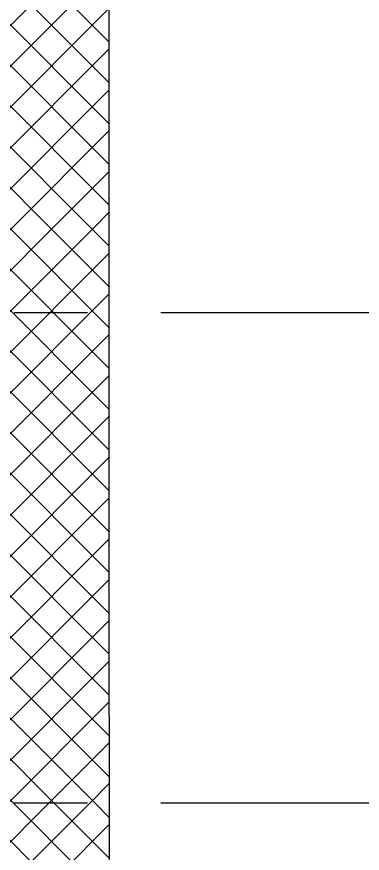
# Model space of a CAD drawing. Header units: millimetres. Extents: x 2148 to 2681, y 758 to 986.
# Drawn here: x 2433 to 2435.99, y 950.54 to 957.78 of the extents above; entities that cross this region are included whole.
import ezdxf

# ---------------------------------------------------------------- set-up
doc = ezdxf.new("R2010")
doc.units = ezdxf.units.MM
doc.linetypes.add('CENTER2', pattern=[28.575, 19.05, -3.175, 3.175, -3.175])
doc.layers.add('D', color=1, linetype='Continuous')
doc.layers.add('S_GRID LINES', color=252, linetype='Continuous')
pattern_1 = [(135, (-225.95346, 80661.19678), (-0.1767766953, -0.1767766953), []), (225, (-225.95346, 80661.19678), (0.1767766953, -0.1767766953), [])]

msp = doc.modelspace()

# ---------------------------------------------------------------- hatches: boundary and pattern name
at = {"layer": 'D', "ltscale": 0.5}
h = msp.add_hatch(dxfattribs=at)
h.set_pattern_fill('NET', color=8, scale=2, angle=135, style=0)
h.set_pattern_definition(pattern_1)
h.paths.add_polyline_path([(2432.788657, 960.4638573), (2432.788657, 959.9822324), (2432.6099486, 959.9822324), (2432.6099486, 959.0478069), (2432.5489709, 959.0478069), (2432.5489709, 957.7055935), (2432.5989722, 957.7055935), (2432.5989722, 956.2119425), (2432.788657, 956.2119425), (2432.788657, 955.9703176), (2433.7989709, 955.9703176), (2433.7989709, 960.4638573)])
h = msp.add_hatch(dxfattribs=at)
h.set_pattern_fill('NET', color=8, scale=2, angle=135, style=0)
h.set_pattern_definition(pattern_1)
h.paths.add_polyline_path([(2432.788657, 955.9703176), (2432.788657, 955.7303176), (2432.5989722, 955.7303176), (2432.5989722, 954.3017628), (2432.5489709, 954.3017628), (2432.5489709, 953.0226734), (2432.5989722, 953.0226734), (2432.5989722, 951.2109359), (2432.788657, 951.2109359), (2432.788657, 950.9709359), (2433.7989709, 950.9709359), (2433.7989709, 951.729311), (2433.7989709, 955.9703176)])
h = msp.add_hatch(dxfattribs=at)
h.set_pattern_fill('NET', color=8, scale=2, angle=135, style=0)
h.set_pattern_definition(pattern_1)
h.paths.add_polyline_path([(2432.5489709, 947.2109359), (2432.788657, 947.2109359), (2432.788657, 946.9709359), (2433.7989709, 946.9709359), (2433.7989709, 950.9709359), (2432.788657, 950.9709359), (2432.788657, 950.729311), (2432.5489709, 950.729311)])

# ---------------------------------------------------------------- linework, layer by layer
msp.add_line((2433.7989709, 951.729311, 0), (2433.7989709, 960.4638573, 0), dxfattribs=at)
at = {"layer": 'D', "ltscale": 0.5, "elevation": 0}
msp.add_lwpolyline([(2433.7989709, 951.729311), (2433.7989709, 941.5531799), (2426.5980246, 941.5531799), (2426.5980246, 951.2076861)], dxfattribs=at)
at = {"layer": 'S_GRID LINES', "linetype": 'CENTER2', "ltscale": 0.2}
for p, q in [((2455.1998717, 955.2203176), (2392.5518229, 955.2203176)), ((2455.1998717, 950.9709359, 0), (2392.5518229, 950.9709359, 0))]:
    msp.add_line(p, q, dxfattribs=at)

doc.saveas('drawing.dxf')
